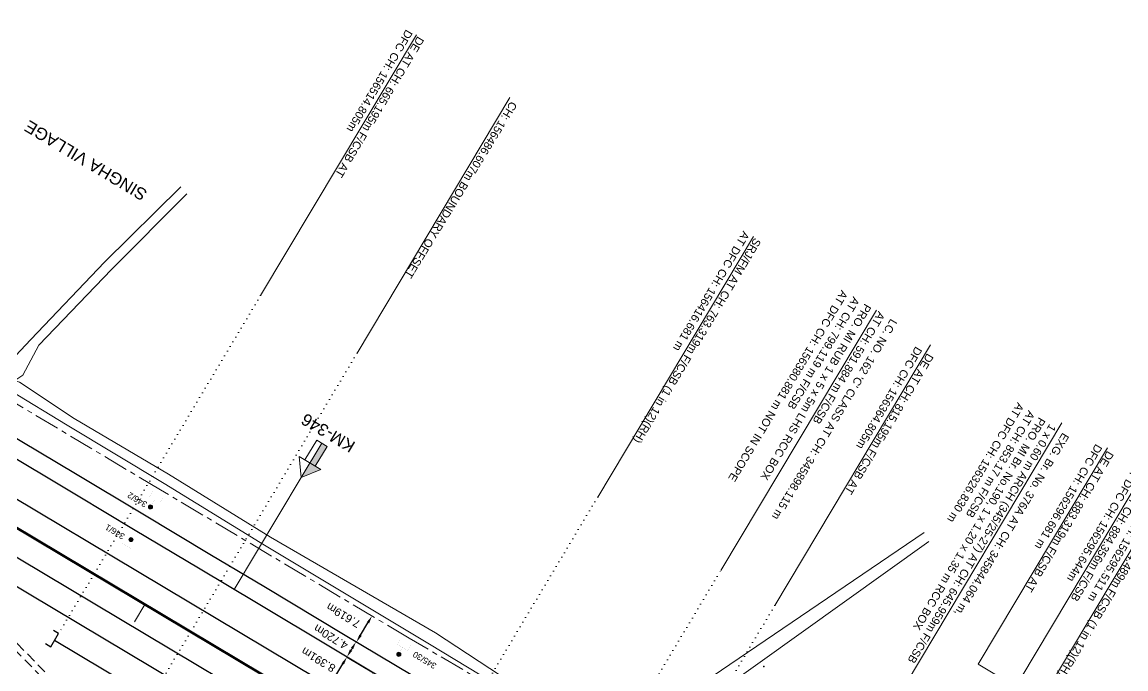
# Model space of a CAD drawing. Header units: metres. Extents: x 597821 to 610090, y 3402206 to 3407451.
# Drawn here: x 606062.1 to 606338, y 3404584 to 3404745.7 of the extents above; entities that cross this region are included whole.
import ezdxf
from ezdxf.enums import TextEntityAlignment as Align

# ---------------------------------------------------------------- set-up
doc = ezdxf.new("R2010")
doc.units = ezdxf.units.M
doc.header["$MEASUREMENT"] = 0
for name, pattern in [('CENTER', [2, 1.25, -0.25, 0.25, -0.25]), ('DASHED', [0.75, 0.5, -0.25]), ('DOT', [0.25, 0, -0.25])]:
    doc.linetypes.add(name, pattern=pattern)
doc.layers.get('Defpoints').update_dxf_attribs({"color": 5})
for name, color, linetype, lineweight in [('BRIDGE DETAILS PLAN', 7, 'Continuous', 0), ('DFCC BOUNDARY', 6, 'CENTER', 0), ('Existing IR Chainage', 7, 'Continuous', 0), ('Existing IR Track', 143, 'Continuous', 0), ('KM STONE', 7, 'Continuous', 0), ('LC DETAILS IN PLAN', 7, 'Continuous', 0), ("NEW CHAWAPAIL STN. SRJ's", 10, 'Continuous', 0), ('OHE MAST', 7, 'Continuous', 0), ('Proposed Chainage', 10, 'Continuous', 0), ('PROPOSED DFCC TRACK', 1, 'Continuous', 0), ('Side Details', 7, 'Continuous', 0), ('Subroad Edge', 34, 'Continuous', 0), ('Text1', 7, 'Continuous', 0)]:
    doc.layers.add(name, color=color, linetype=linetype, lineweight=lineweight)
doc.layers.add('Existing Railway Boundary', color=7, linetype='CENTER')
doc.layers.add('Wall', color=1, linetype='Continuous')
doc.styles.add('ARIAL', font='arial.ttf')
doc.styles.get("Standard").update_dxf_attribs({"font": 'arial.ttf'})
doc.styles.add('Style-Arial', font='arial.ttf')
doc.dimstyles.get("Standard").update_dxf_attribs({"dimtxt": 0.18, "dimasz": 0.18, "dimexe": 0.18, "dimexo": 0.0625, "dimgap": 0.09, "dimtad": 0, "dimtih": 1, "dimtoh": 1, "dimdec": 4, "dimzin": 0, "dimdsep": 46, "dimtxsty": 'Standard', "dimcen": 0.09, "dimadec": 0, "dimazin": 0, "dimtfac": 1, "dimtdec": 4, "dimtofl": 0, "dimtmove": 0, "dimatfit": 3, "dimfxl": 1, "dimtolj": 1, "dimtzin": 0, "dimarcsym": 0})

# ---------------------------------------------------------------- blocks, each defined once
blk = doc.blocks.new('KM POST PLAN')
h = blk.add_hatch(color=256)
h.dxf.hatch_style = 1
h.paths.add_polyline_path([(0, -8.47), (-3, -8.47), (-3, -20), (0, -20)])
h.paths.add_polyline_path([(0, -8.47), (0, 0), (-6.25, -8.47)])
for points in [[(0, 0), (-6.25, -8.47), (6.25, -8.47)], [(0, 0), (0, -20)], [(0, 0), (6.25, -8.47)], [(3, -8.47), (3, -20), (-3, -20), (-3, -8.47)]]:
    blk.add_lwpolyline(points)
at = {"style": 'Style-Arial'}
blk.add_attdef('KM-POST', text='', height=6, dxfattribs=at).set_placement((0, -26, -263.95), align=Align.MIDDLE_CENTER)
blk = doc.blocks.new('OHE MAST')
h = blk.add_hatch(color=7)
h.dxf.hatch_style = 1
edge = h.paths.add_edge_path()
edge.add_arc((0, 0), 0.514, 0, 360)
at = {"const_width": 0.01}
for points in [[(1.5, 3.5), (1.5, 2), (-1.5, 2), (-1.5, 3.5)], [(0, 2), (0, 0)]]:
    blk.add_lwpolyline(points, dxfattribs=at)
blk.add_circle((0, 0), 0.514)
blk = doc.blocks.new('*D73')
at = {"layer": 'Defpoints', "color": 0, "transparency": 16777216}
for p in [(606143.27, 3404587.04), (606112.49, 3404535.53), (606119.05, 3404531.61)]:
    blk.add_point(p, dxfattribs=at)
at = {"layer": 'PROPOSED DFCC TRACK', "color": 0, "lineweight": -2, "transparency": 16777216}
for p, q in [((606143.38, 3404586.97), (606149.94, 3404583.06)), ((606148.8, 3404581.4), (606127.61, 3404545.93)), ((606120.07, 3404533.32), (606126.43, 3404543.97)), ((606112.6, 3404535.46), (606119.15, 3404531.54))]:
    blk.add_line(p, q, dxfattribs=at)
at = {"layer": 'PROPOSED DFCC TRACK', "color": 0, "transparency": 16777216}
for points in [[(606148.52, 3404581.57), (606149.09, 3404581.23), (606149.83, 3404583.12)], [(606119.79, 3404533.5), (606120.36, 3404533.15), (606119.05, 3404531.61)]]:
    blk.add_solid(points, dxfattribs=at)
at = {"layer": 'PROPOSED DFCC TRACK', "color": 0, "lineweight": 0, "transparency": 16777216, "insert": (606125.72, 3404545.73), "char_height": 2, "attachment_point": 5, "rotation": 149, "style": 'Style-Arial'}
blk.add_mtext('\\A1;60.009m', dxfattribs=at)
blk = doc.blocks.new('TerminatorOpen_0.5')
at = {"color": 0, "linetype": 'ByBlock', "lineweight": -2}
for q in [(-1, 0.25), (-1, 0), (-1, -0.25)]:
    blk.add_line((0, 0), q, dxfattribs=at)
blk = doc.blocks.new('*D358')
at = {"layer": 'Defpoints', "color": 0, "transparency": 16777216}
for p in [(606143.32, 3404587.01), (606143.32, 3404587.01), (606139.01, 3404579.81)]:
    blk.add_point(p, dxfattribs=at)
at = {"layer": 'PROPOSED DFCC TRACK', "color": 0, "lineweight": -2, "transparency": 16777216}
blk.add_line((606140.04, 3404581.52), (606142.29, 3404585.29), dxfattribs=at)
at = {"layer": 'PROPOSED DFCC TRACK', "color": 0, "transparency": 16777216}
for points in [[(606142, 3404585.46), (606142.58, 3404585.12), (606143.32, 3404587.01)], [(606139.75, 3404581.7), (606140.32, 3404581.35), (606139.01, 3404579.81)]]:
    blk.add_solid(points, dxfattribs=at)
at = {"layer": 'PROPOSED DFCC TRACK', "color": 0, "lineweight": 0, "transparency": 16777216, "insert": (606136.19, 3404586.32), "char_height": 2, "attachment_point": 5, "rotation": 149, "style": 'Style-Arial'}
blk.add_mtext('\\A1;8.391m', dxfattribs=at)
blk = doc.blocks.new('*D359')
at = {"layer": 'Defpoints', "color": 0, "transparency": 16777216}
for p in [(606145.58, 3404590.79), (606145.58, 3404590.79), (606143.32, 3404587.01)]:
    blk.add_point(p, dxfattribs=at)
at = {"layer": 'Text1', "color": 0, "lineweight": -2, "transparency": 16777216}
blk.add_line((606144.34, 3404588.73), (606144.55, 3404589.08), dxfattribs=at)
at = {"layer": 'Text1', "color": 0, "transparency": 16777216}
for points in [[(606144.27, 3404589.25), (606144.84, 3404588.9), (606145.58, 3404590.79)], [(606144.06, 3404588.9), (606144.63, 3404588.55), (606143.32, 3404587.01)]]:
    blk.add_solid(points, dxfattribs=at)
at = {"layer": 'Text1', "color": 0, "lineweight": 0, "transparency": 16777216, "insert": (606139.31, 3404592.04), "char_height": 2, "attachment_point": 5, "rotation": 149, "style": 'Style-Arial'}
blk.add_mtext('\\A1;4.720m', dxfattribs=at)
blk = doc.blocks.new('*D360')
at = {"layer": 'Defpoints', "color": 0, "transparency": 16777216}
for p in [(606149.59, 3404597.27), (606149.59, 3404597.27), (606145.69, 3404590.73)]:
    blk.add_point(p, dxfattribs=at)
at = {"layer": 'Text1', "color": 0, "lineweight": -2, "transparency": 16777216}
blk.add_line((606146.71, 3404592.45), (606148.56, 3404595.56), dxfattribs=at)
at = {"layer": 'Text1', "color": 0, "transparency": 16777216}
for points in [[(606148.28, 3404595.73), (606148.85, 3404595.38), (606149.59, 3404597.27)], [(606146.42, 3404592.62), (606147, 3404592.28), (606145.69, 3404590.73)]]:
    blk.add_solid(points, dxfattribs=at)
at = {"layer": 'Text1', "color": 0, "lineweight": 0, "transparency": 16777216, "insert": (606142.43, 3404597.42), "char_height": 2, "attachment_point": 5, "rotation": 149, "style": 'Style-Arial'}
blk.add_mtext('\\A1;7.619m', dxfattribs=at)

msp = doc.modelspace()

# ---------------------------------------------------------------- linework, layer by layer
at = {"layer": 'Existing IR Chainage', "color": 7, "linetype": 'Continuous', "lineweight": 13}
msp.add_line((606131.9139, 3404631.8644), (606115.1609, 3404603.8494), dxfattribs=at)
at = {"layer": 'Existing IR Track', "color": 0, "lineweight": 25, "flags": 128}
for points in [[(606408.5664, 3404433.5009), (606391.5094, 3404443.6924), (606373.3724, 3404454.5378), (606355.251, 3404465.3738), (606337.5946, 3404475.936), (606319.9209, 3404486.5086), (606302.8121, 3404496.7421), (606285.6758, 3404506.9921), (606268.451, 3404517.2862), (606251.2429, 3404527.5703), (606233.7089, 3404538.0434), (606216.1753, 3404548.5162), (606196.6111, 3404560.2377), (606177.111, 3404571.9207), (606159.8211, 3404582.2719), (606142.472, 3404592.6587), (606122.9621, 3404604.3422), (606109.0841, 3404612.6466), (606092.2884, 3404622.7089), (606075.5006, 3404632.7664), (606057.3755, 3404643.6089)], [(606406.2846, 3404429.6824), (606389.0229, 3404440.0047), (606371.0909, 3404450.7199), (606352.9074, 3404461.5855), (606335.3134, 3404472.1176), (606317.9222, 3404482.5284), (606300.5375, 3404492.9357), (606283.4596, 3404503.1594), (606266.1874, 3404513.4971), (606248.9993, 3404523.7845), (606231.4916, 3404534.2616), (606213.9841, 3404544.7385), (606194.3602, 3404556.4804), (606175.1483, 3404567.9758), (606157.5582, 3404578.4952), (606140.0407, 3404588.9712), (606120.6873, 3404600.5446), (606106.6718, 3404608.9259), (606089.9974, 3404618.8871), (606076.1382, 3404627.1667), (606055.0694, 3404639.7588)]]:
    msp.add_lwpolyline(points, dxfattribs=at)
at = {"layer": 'Existing Railway Boundary', "color": 36, "lineweight": 20, "ltscale": 5}
msp.add_lwpolyline([(606482.6553, 3404400.5033), (606440.6404, 3404426.8266), (606340.4529, 3404482.426), (606297.1799, 3404510.4319), (606276.2582, 3404522.8992), (606232.5979, 3404548.0483), (606232.5409, 3404548.294), (606158.8351, 3404591.7532), (606096.7448, 3404628.7817), (606034.9065, 3404665.7185), (605992.5296, 3404692.0896), (605873.4399, 3404765.0797), (605830.0802, 3404788.14), (605815.1712, 3404797.4287), (605770.8509, 3404825.609), (605693.0181, 3404873.5817), (605649.4918, 3404897.9326), (605605.2802, 3404925.7801), (605533.3998, 3404970.0357), (605489.7388, 3404994.5143), (605453.7088, 3405017.4089), (605431.5793, 3405032.9019)], dxfattribs=at)
at = {"layer": 'LC DETAILS IN PLAN', "color": 5, "lineweight": 13, "flags": 128}
msp.add_lwpolyline([(606236.7232, 3404608.6091), (606275.6766, 3404673.731)], dxfattribs=at)
at = {"layer": 'LC DETAILS IN PLAN', "lineweight": 13, "flags": 128}
msp.add_lwpolyline([(606321.9515, 3404645.5639), (606283.0252, 3404580.4258)], dxfattribs=at)
at = {"layer": 'LC DETAILS IN PLAN', "color": 5, "linetype": 'DOT', "lineweight": 13, "ltscale": 5, "flags": 128}
msp.add_lwpolyline([(606202.598, 3404551.551), (606236.7232, 3404608.6091)], dxfattribs=at)
at = {"layer": "NEW CHAWAPAIL STN. SRJ's", "color": 6, "linetype": 'DOT', "lineweight": 13, "ltscale": 5}
msp.add_line((606145.8497, 3404662.9443), (606081.041, 3404554.3433), dxfattribs=at)
at = {"layer": "NEW CHAWAPAIL STN. SRJ's", "lineweight": 13, "flags": 128}
for points in [[(606160.6756, 3404742.4881), (606121.7494, 3404677.3499)], [(606244.9079, 3404692.1285), (606205.9803, 3404626.9911)], [(606289.1272, 3404665.0249), (606250.2009, 3404599.8868)], [(606333.3282, 3404639.2543), (606301.0153, 3404585.1828), (606315.5881, 3404576.4742), (606308.9747, 3404565.4079)], [(606342.871, 3404633.8345), (606311.7247, 3404581.6911), (606317.7521, 3404578.0892), (606309.9723, 3404565.0947)], [(606348.9052, 3404629.9456), (606309.9789, 3404564.8074)]]:
    msp.add_lwpolyline(points, dxfattribs=at)
at = {"layer": "NEW CHAWAPAIL STN. SRJ's", "color": 6, "lineweight": 13, "flags": 128}
msp.add_lwpolyline([(606184.0597, 3404726.8841), (606145.8497, 3404662.9443)], dxfattribs=at)
at = {"layer": "NEW CHAWAPAIL STN. SRJ's", "linetype": 'DOT', "lineweight": 13, "ltscale": 5, "flags": 128}
for points in [[(606121.7494, 3404677.3499), (606071.2728, 3404592.8837)], [(606205.9803, 3404626.9911), (606167.5719, 3404562.7403)], [(606250.2386, 3404599.8878), (606193.6209, 3404505.2072)]]:
    msp.add_lwpolyline(points, dxfattribs=at)
at = {"layer": 'Proposed Chainage', "lineweight": 0, "flags": 128}
msp.add_lwpolyline([(606090.2781, 3404595.8249), (606092.843, 3404600.1169)], dxfattribs=at)
at = {"layer": 'PROPOSED DFCC TRACK', "color": 1, "linetype": 'Continuous', "lineweight": 50, "flags": 128}
msp.add_lwpolyline([(607347.5156, 3403829.6526), (607112.557, 3403985.9371), (607107.3529, 3403989.3983), (607102.1477, 3403992.8578), (607096.9403, 3403996.3141), (607091.7297, 3403999.7655), (607086.5148, 3404003.2104), (607081.2946, 3404006.6471), (607076.0678, 3404010.074), (607070.8336, 3404013.4895, 0.00707659), (607010.9855, 3404051.2454), (607005.6489, 3404054.4986), (607000.3052, 3404057.7402), (606994.9554, 3404060.9717), (606989.6007, 3404064.1948), (606984.2418, 3404067.4112), (606978.88, 3404070.6226), (606973.5162, 3404073.8307), (606968.1513, 3404077.0371), (604380.3623, 3405623.4867)], format="xyb", dxfattribs=at)
at = {"layer": 'PROPOSED DFCC TRACK', "linetype": 'Continuous', "lineweight": 25, "flags": 128}
for points in [[(604464.4415, 3405565.9604), (606726.5509, 3404214.1353)], [(604523.4394, 3405545.2655), (606270.5802, 3404501.183)], [(605458.8449, 3404964.429), (606618.4738, 3404271.4407)], [(606068.0092, 3404590.3466), (606069.2968, 3404589.5772), (606071.2728, 3404592.8837), (606069.9852, 3404593.6532)], [(606070.2848, 3404591.2304), (606327.8055, 3404437.3374)]]:
    msp.add_lwpolyline(points, dxfattribs=at)
at = {"layer": 'PROPOSED DFCC TRACK', "color": 5, "linetype": 'DASHED', "lineweight": 13, "ltscale": 5}
for points in [[(606112.6866, 3404543.1481), (606098.1793, 3404553.0105, -0.04978898), (606082.9407, 3404565.7563), (606054.7, 3404594.605, 0.0644329), (606034.54, 3404610.4905), (605917.6943, 3404680.3208, 0.0243527), (605892.4381, 3404693.8355), (605861.2202, 3404708.5052, -0.01589182), (605829.9704, 3404725.0648, -0.00489474), (605820.4451, 3404730.6313), (605736.9894, 3404780.504)], [(605737.7588, 3404781.7916), (605821.2146, 3404731.9189, 0.00489474), (605830.7145, 3404726.3673, 0.01589182), (605861.88, 3404709.8523), (605892.9593, 3404695.2335, -0.02631745), (605918.4668, 3404681.6066), (606035.4648, 3404611.6892, -0.06443888), (606055.6268, 3404595.8026), (606083.9079, 3404566.9126, 0.04978898), (606099.1465, 3404554.1668), (606119.0524, 3404540.6343)]]:
    msp.add_lwpolyline(points, format="xyb", dxfattribs=at)
at = {"layer": 'Subroad Edge', "lineweight": 18}
for p, q in [((606232.481, 3404580.6988, 263.278), (606287.5543, 3404618.106, 262.995)), ((606235.418, 3404577.8046, 263.207), (606288.6903, 3404615.8641, 263))]:
    msp.add_line(p, q, dxfattribs=at)
at = {"layer": 'Subroad Edge', "lineweight": 13}
for points in [[(606206.2408, 3404563.4723, 264.1564), (606202.1648, 3404567.0497, 263.7798), (606182.9592, 3404578.7349, 263.005), (606163.9716, 3404590.2165, 262.7211), (606122.6896, 3404614.9553, 262.4072), (606097.687, 3404630.3437, 262.2733), (606073.4148, 3404644.9266, 262.2343), (606059.1349, 3404653.6039, 262.1563), (606055.7121, 3404655.1474, 262.1153), (606055.969, 3404657.7794, 262.0393), (606056.5696, 3404658.1978, 262.0573), (606064.3585, 3404666.3865, 262.1013), (606082.7533, 3404685.6657, 262.0473), (606101.7844, 3404704.5458, 261.9793)], [(606208.2949, 3404567.2002, 264.1477), (606203.4985, 3404569.6065, 263.6728), (606184.3725, 3404580.6737, 262.9291), (606165.4254, 3404593.0672, 262.4842), (606124.2365, 3404616.9966, 262.3842), (606098.748, 3404632.6808, 262.2463), (606075.1407, 3404646.5885, 262.2703), (606061.4916, 3404655.6922, 262.0863), (606060.3259, 3404656.0865, 262.1203), (606062.3008, 3404657.4878, 262.1003), (606066.2994, 3404664.9461, 262.0693), (606084.4969, 3404683.872, 261.9993), (606103.3537, 3404702.8011, 261.9793)]]:
    msp.add_polyline3d(points, dxfattribs=at)
at = {"layer": 'Wall'}
msp.add_point((606247.5008, 3404584.6017), dxfattribs=at)

# ---------------------------------------------------------------- block references
at = {"layer": 'KM STONE', "xscale": 0.5, "yscale": 0.5, "zscale": 0.5, "rotation": 148.9903102435466}
msp.add_blockref('KM POST PLAN', (606131.9139, 3404631.8644), dxfattribs=at).add_auto_attribs({'KM-POST': 'KM-346'})
at = {"layer": 'OHE MAST', "lineweight": 20}
for p, rotation in [((606094.2252, 3404624.5244), 329.0208306544455), ((606089.3518, 3404616.355), 149.0208306544456), ((606156.271, 3404587.6884), 329.0208306544455)]:
    msp.add_blockref('OHE MAST', p, dxfattribs=dict(at, rotation=rotation))

# ---------------------------------------------------------------- texts
at = {"layer": 'BRIDGE DETAILS PLAN', "color": 5, "style": 'ARIAL'}
msp.add_text('AT CH: 591.884 m F/CSB', height=2, rotation=239, dxfattribs=at).set_placement((606276.1561, 3404673.5421))
at = {"layer": 'BRIDGE DETAILS PLAN', "color": 10, "style": 'ARIAL'}
for s, p in [('AT DFC CH: 156326.830 m ', (606310.8883, 3404650.7876)), ('AT CH: 853.17 m F/CSB ', (606313.6274, 3404648.794)), ('PRO. MI Br. No.190, 1 x 1.20 x 1.35 m RCC BOX', (606316.2681, 3404647.0989))]:
    msp.add_text(s, height=2, rotation=239, dxfattribs=at).set_placement(p)
at = {"layer": 'BRIDGE DETAILS PLAN', "style": 'ARIAL'}
for s, p in [('1 x 0.60 m ARCH (345/25-27) AT CH: 645.959m F/CSB ', (606318.9087, 3404645.4038)), ('EXG. Br. No. 376A AT CH: 345844.064 m, ', (606322.1694, 3404643.2214))]:
    msp.add_text(s, height=2, rotation=239, dxfattribs=at).set_placement(p)
at = {"layer": 'DFCC BOUNDARY', "insert": (606185.0929, 3404725.5507), "char_height": 2, "attachment_point": 4, "rotation": 238.566309, "line_spacing_factor": 0.60036, "style": 'ARIAL'}
msp.add_mtext('CH: 156486.607m BOUNDARY OFFSET ', dxfattribs=at)
at = {"layer": 'LC DETAILS IN PLAN', "color": 5, "style": 'Style-Arial'}
for s, p in [('AT DFC CH: 156380.881 m NOT IN SCOPE', (606266.8742, 3404678.8791)), ('PRO. MI RUB 1 x 5 x 5m LHS RCC BOX', (606272.7286, 3404675.4938)), ('AT CH: 799.119 m F/CSB', (606269.8327, 3404677.23))]:
    msp.add_text(s, height=2, rotation=239, dxfattribs=at).set_placement(p)
at = {"layer": 'LC DETAILS IN PLAN', "color": 3, "style": 'Style-Arial'}
msp.add_text("LC. NO. 162 'C' CLASS AT CH: 345898.115 m", height=2, rotation=239, dxfattribs=at).set_placement((606279.2231, 3404671.7083))
at = {"layer": "NEW CHAWAPAIL STN. SRJ's", "lineweight": 13, "char_height": 2, "attachment_point": 4, "rotation": 239.137675, "line_spacing_factor": 0.648, "style": 'ARIAL'}
for s, insert, width in [('\\pxsm1;DE AT CH: 665.195m F/CSB AT DFC CH: 156514.805m', (606160.4011, 3404742.6522), 44.868111), ('\\pxsm1;SRJ/FM AT CH: 763.319m F/CSB (1 in 12)(RH)\\PAT DFC CH: 156416.681 m ', (606244.5924, 3404692.2923), 66.469407), ('\\pxsm1;DE AT CH: 815.195m F/CSB AT DFC CH: 156364.805m', (606287.721, 3404663.4216), 44.868111), ('\\pxsm1;DE AT CH: 883.319m F/CSB AT DFC CH: 156296.681 m', (606332.7201, 3404639.0496), 44.868111), ('\\pxsm1;TP2 AT CH: 884.356m F/CSB\\PAT DFC CH: 156295.644m ', (606342.592, 3404634.0012), 60.456446), ('\\pxsm1;SRJ AT CH: 884.489m F/CSB (1 in 12)(RH)\\PAT DFC CH: 156295.511 m ', (606348.2446, 3404629.6685), 60.456446)]:
    msp.add_mtext(s, dxfattribs=dict(at, insert=insert, width=width))
at = {"layer": 'OHE MAST', "style": 'ARIAL'}
for s, p in [('346/2', (606093.5639, 3404625.6096)), ('346/1', (606087.9803, 3404617.5951)), ('345/30', (606165.8638, 3404585.2151))]:
    msp.add_text(s, height=1.5, rotation=149, dxfattribs=at).set_placement(p)
at = {"layer": 'Side Details', "style": 'ARIAL'}
msp.add_text('SINGHA VILLAGE', height=3, rotation=149, dxfattribs=at).set_placement((606093.6872, 3404703.4382))

# ---------------------------------------------------------------- dimensions: what is measured, and where the dimension line sits
at = {"layer": 'PROPOSED DFCC TRACK', "color": 10, "lineweight": 0}
for base, p1, p2, angle, picture, middle in [((606143.3173, 3404587.0098), (606139.0106, 3404579.8083), (606143.3173, 3404587.0098), 59.119383, '*D358', (606136.1879, 3404586.3179)), ((606119.0473, 3404531.608), (606143.2744, 3404587.0373), (606112.4914, 3404535.5258), 239.137675, '*D73', (606125.7157, 3404545.734))]:
    dim = msp.add_linear_dim(base=base, p1=p1, p2=p2, angle=angle, dimstyle='Standard', override={"dimtxt": 2, "dimasz": 2, "dimexe": 0.125, "dimexo": 0.125, "dimgap": 0.125, "dimtad": 1, "dimtih": 0, "dimtoh": 0, "dimdec": 3, "dimzin": 3, "dimpost": 'm', "dimtxsty": 'Style-Arial', "dimsah": 1, "dimadec": 4, "dimazin": 3, "dimtmove": 2, "dimatfit": 1, "dimldrblk": 'TerminatorOpen_0.5', "dimfrac": 2, "dimtzin": 11}, dxfattribs=at)
    dim.commit()
    dim.dimension.update_dxf_attribs({"geometry": picture, "text_midpoint": middle, "dimtype": 161, "text_rotation": 149})
at = {"layer": 'Text1', "color": 0, "lineweight": 0}
dim = msp.add_linear_dim(base=(606149.588, 3404597.2732), p1=(606145.6858, 3404590.7298), p2=(606149.588, 3404597.2732), angle=59.189616, dimstyle='Standard', override={"dimtxt": 2, "dimasz": 2, "dimexe": 0.125, "dimexo": 0.125, "dimgap": 0.125, "dimtad": 1, "dimtih": 0, "dimtoh": 0, "dimdec": 3, "dimzin": 3, "dimpost": 'm', "dimtxsty": 'Style-Arial', "dimsah": 1, "dimadec": 4, "dimazin": 3, "dimtmove": 2, "dimatfit": 1, "dimldrblk": 'TerminatorOpen_0.5', "dimfrac": 2, "dimtzin": 11}, dxfattribs=at)
dim.commit()
dim.dimension.update_dxf_attribs({"geometry": '*D360', "text_midpoint": (606142.4282, 3404597.417), "dimtype": 161, "text_rotation": 149})
dim = msp.add_linear_dim(base=(606145.5818, 3404590.7921), p1=(606143.3173, 3404587.0098), p2=(606145.5818, 3404590.7921), angle=59.091289, text='4.720m', dimstyle='Standard', override={"dimtxt": 2, "dimasz": 2, "dimexe": 0.125, "dimexo": 0.125, "dimgap": 0.125, "dimtad": 1, "dimtih": 0, "dimtoh": 0, "dimdec": 3, "dimzin": 3, "dimpost": 'm', "dimtxsty": 'Style-Arial', "dimsah": 1, "dimadec": 4, "dimazin": 3, "dimtmove": 2, "dimatfit": 1, "dimldrblk": 'TerminatorOpen_0.5', "dimfrac": 2, "dimtzin": 11}, dxfattribs=at)
dim.commit()
dim.dimension.update_dxf_attribs({"geometry": '*D359', "text_midpoint": (606139.3112, 3404592.0411), "dimtype": 161, "text_rotation": 149})

doc.saveas('drawing.dxf')
